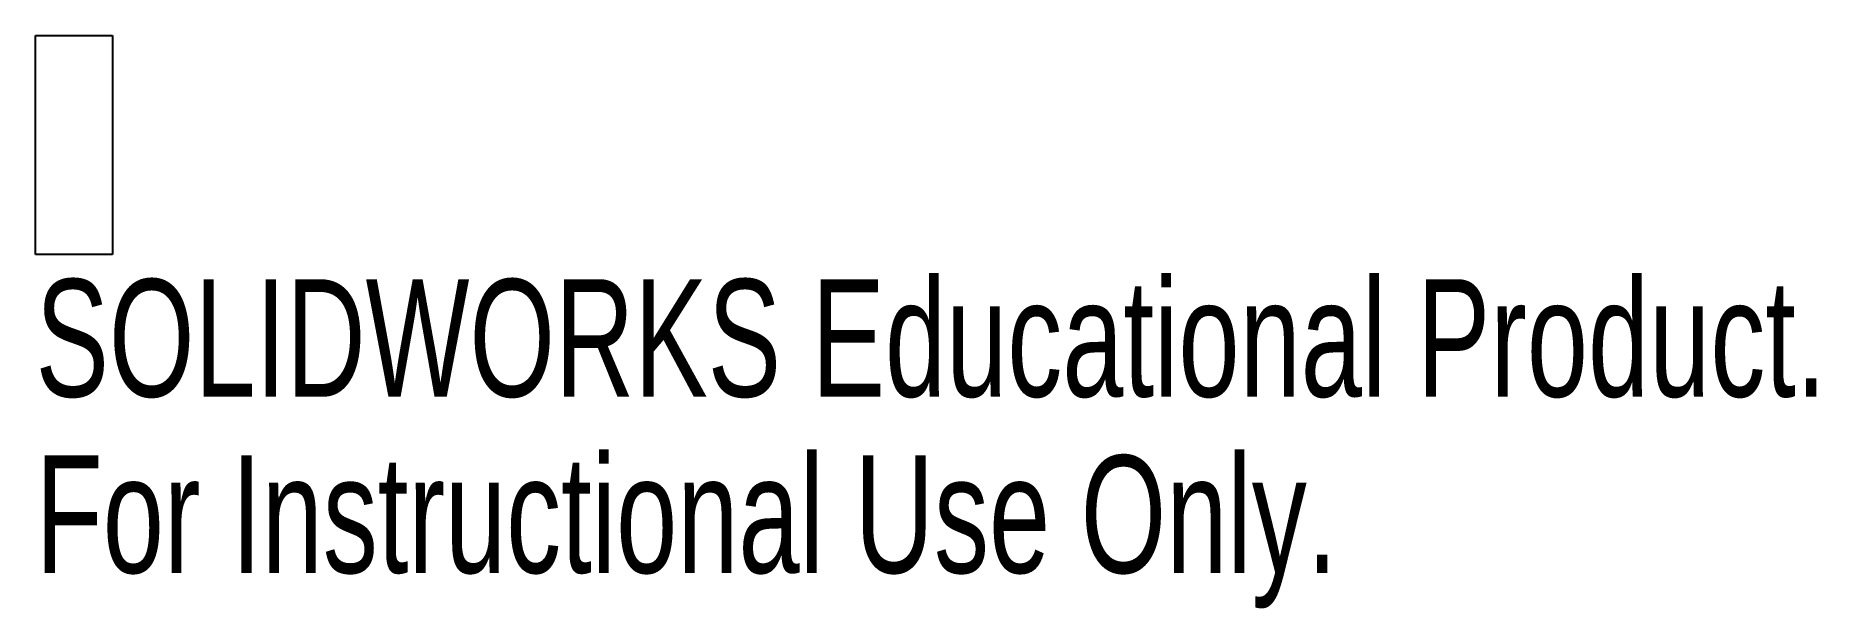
# Model space of a CAD drawing. Header units: millimetres. Extents: x -3.2 to 70.1, y -14.6 to 9.
import ezdxf

# ---------------------------------------------------------------- set-up
doc = ezdxf.new("R2010")
doc.units = ezdxf.units.MM
doc.styles.add('SLDTEXTSTYLE0', font='TXT', dxfattribs={"width": 0.7})

msp = doc.modelspace()

# ---------------------------------------------------------------- linework, layer by layer
at = {"color": 7, "linetype": 'Continuous', "lineweight": 25}
for p, q in [((-3.16, 9), (0, 9)), ((-3.16, 0), (-3.16, 9)), ((0, 9), (0, 0)), ((0, 0), (-3.16, 0))]:
    msp.add_line(p, q, dxfattribs=at)

# ---------------------------------------------------------------- texts
at = {"color": 7, "linetype": 'Continuous', "char_height": 4.83362, "attachment_point": 1, "style": 'SLDTEXTSTYLE0'}
for s, insert in [('SOLIDWORKS Educational Product.', (-3.16, -1.02)), ('For Instructional Use Only.', (-3.16, -8.27))]:
    msp.add_mtext(s, dxfattribs=dict(at, insert=insert))

doc.saveas('drawing.dxf')
